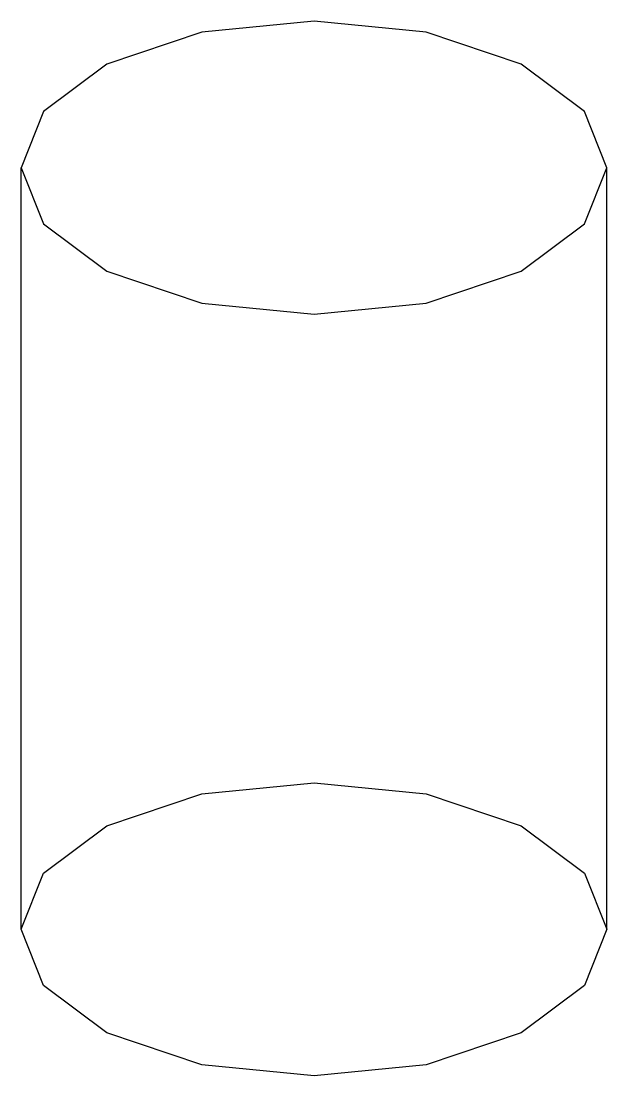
# Model space of a CAD drawing. Header units: metres. Extents: x -1 to 1, y -1.8 to 1.8.
import ezdxf

# ---------------------------------------------------------------- set-up
doc = ezdxf.new("R2010")
doc.units = ezdxf.units.M
doc.linetypes.add('DASHED', pattern=[0.75, 0.5, -0.25])
for name, color, linetype in [('EXPORT', 7, 'CONTINUOUS'), ('EXPORT-OCULTAS', 7, 'DASHED'), ('EXPORT-PERFIL', 7, 'CONTINUOUS')]:
    doc.layers.add(name, color=color, linetype=linetype)

msp = doc.modelspace()

# ---------------------------------------------------------------- linework, layer by layer
at = {"layer": 'EXPORT'}
for p, q in [((-1, 1.299), (-0.9239, 1.1077)), ((0.9239, 1.1077), (1, 1.299)), ((-0.9239, 1.1077), (-0.7071, 0.9455)), ((0.7071, 0.9455), (0.9239, 1.1077)), ((-0.7071, 0.9455), (-0.3827, 0.8371)), ((0.3827, 0.8371), (0.7071, 0.9455)), ((-0.3827, 0.8371), (0, 0.799)), ((0, 0.799), (0.3827, 0.8371))]:
    msp.add_line(p, q, dxfattribs=at)
at = {"layer": 'EXPORT-OCULTAS'}
for p, q in [((-0.3827, -0.8371), (0, -0.799)), ((0, -0.799), (0.3827, -0.8371)), ((-0.7071, -0.9455), (-0.3827, -0.8371)), ((0.3827, -0.8371), (0.7071, -0.9455)), ((-0.9239, -1.1077), (-0.7071, -0.9455)), ((0.7071, -0.9455), (0.9239, -1.1077)), ((-1, -1.299), (-0.9239, -1.1077)), ((0.9239, -1.1077), (1, -1.299))]:
    msp.add_line(p, q, dxfattribs=at)
at = {"layer": 'EXPORT-PERFIL'}
for p, q in [((0, 1.799), (-0.3827, 1.761)), ((0.3827, 1.761), (0, 1.799)), ((-0.3827, 1.761), (-0.7071, 1.6526)), ((0.7071, 1.6526), (0.3827, 1.761)), ((-0.7071, 1.6526), (-0.9239, 1.4904)), ((0.9239, 1.4904), (0.7071, 1.6526)), ((-0.9239, 1.4904), (-1, 1.299)), ((1, 1.299), (0.9239, 1.4904)), ((-1, -1.299), (-1, 1.299)), ((1, -1.299), (1, 1.299)), ((-0.9239, -1.4904), (-1, -1.299)), ((-1, -1.299), (-1, -1.299)), ((1, -1.299), (0.9239, -1.4904)), ((1, -1.299), (1, -1.299)), ((-0.7071, -1.6526), (-0.9239, -1.4904)), ((0.9239, -1.4904), (0.7071, -1.6526)), ((-0.3827, -1.761), (-0.7071, -1.6526)), ((0.7071, -1.6526), (0.3827, -1.761)), ((0, -1.799), (-0.3827, -1.761)), ((0.3827, -1.761), (0, -1.799))]:
    msp.add_line(p, q, dxfattribs=at)

doc.saveas('drawing.dxf')
